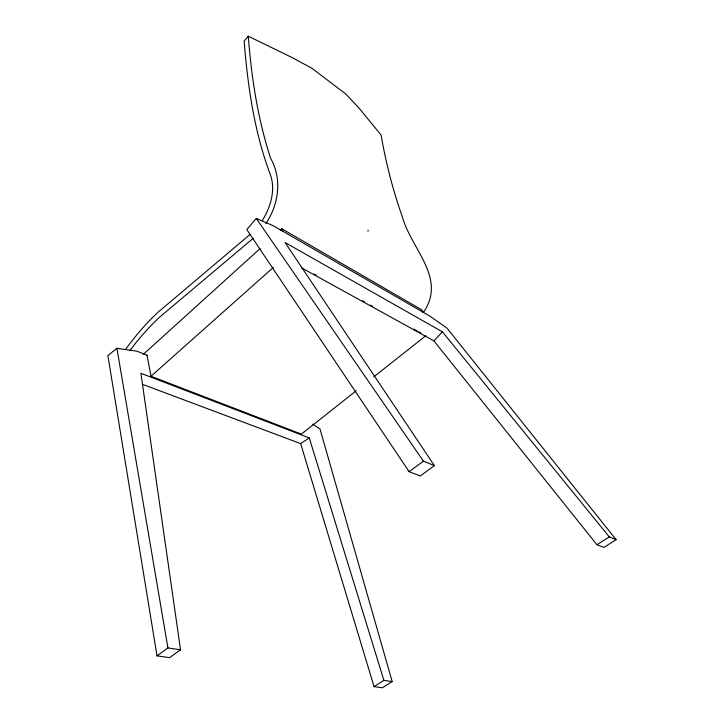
<?xml version="1.0" encoding="UTF-8"?>
<svg xmlns="http://www.w3.org/2000/svg" width="724" height="724" viewBox="0 0 724 724"><rect width="100%" height="100%" fill="white"/><g stroke="black" fill="none" stroke-linecap="round" stroke-linejoin="round"><path stroke-width="1.09" d="M368.009 231.273L368.109 230.268M423.314 312.659C446.998 278.405 411.856 249.861 402.707 217.924A1959.977 987.916 -13.2 0 1 381.114 135.062L358.742 107.749L345.773 94.002L311.954 68.318L292.713 57.866L248.296 36.2L244.142 41.078C247.78 86.256 254.278 131.858 270.269 174.484C275.925 189.978 270.586 207.245 262.224 220.72M265.907 223.571C278.677 204.539 282.369 178.982 270.676 158.465C257.753 118.971 251.463 77.549 248.296 36.2M616.133 539.679L446.934 328.062L430.128 316.298L273.283 225.734L256.287 218.431L246.83 229.58L409.087 471.65L420.246 475.985L434.391 465.641L285.057 242.522L442.445 331.854L609.309 536.9L616.133 539.679L603.888 547.434L596.929 544.729L433.884 340.841L301.274 267.699M433.884 340.841L442.445 331.854M143.252 354.407L260.197 248.495M280.242 230.341L281.917 228.829L421.956 309.953L423.078 312.234M356.118 390.842L301.392 434.11L150.99 376.254L273.428 267.346M249.907 234.576L158.393 311.935A218.123 146.474 -71.8 0 0 137.144 334.434L129.252 344.398A218.123 146.474 -71.8 0 0 125.451 349.565M253.165 238.341L159.886 316.922A210.177 141.044 -71.8 0 0 129.795 350.778M147.298 355.366L136.863 351.176L116.917 348.325L107.867 355.547L157.027 655.872L169.642 657.664L180.538 649.808L140.899 373.285L309.266 437.911L383.901 680.334L392.182 681.574L319.999 428.988L312.795 424.201M373.765 376.878L425.839 335.701M157.027 655.872L167.914 647.917L180.538 649.808M409.087 471.65L423.431 461.17L434.391 465.641M142.338 384.272L300.659 443.613L309.266 437.911M300.659 443.613L374.064 686.624L383.901 680.334M392.182 681.574L382.353 687.8L374.064 686.624M596.929 544.729L609.309 536.9M314.071 273.971L316.053 275.066M362.534 300.741L364.516 301.836M370.453 305.112L372.426 306.207M413.965 329.149L416.933 330.787M418.915 331.882L420.888 332.977M256.287 218.431L423.431 461.17M281.917 228.829L282.939 231.309M147.035 355.267L150.99 376.254M116.917 348.325L167.914 647.917"/></g></svg>
